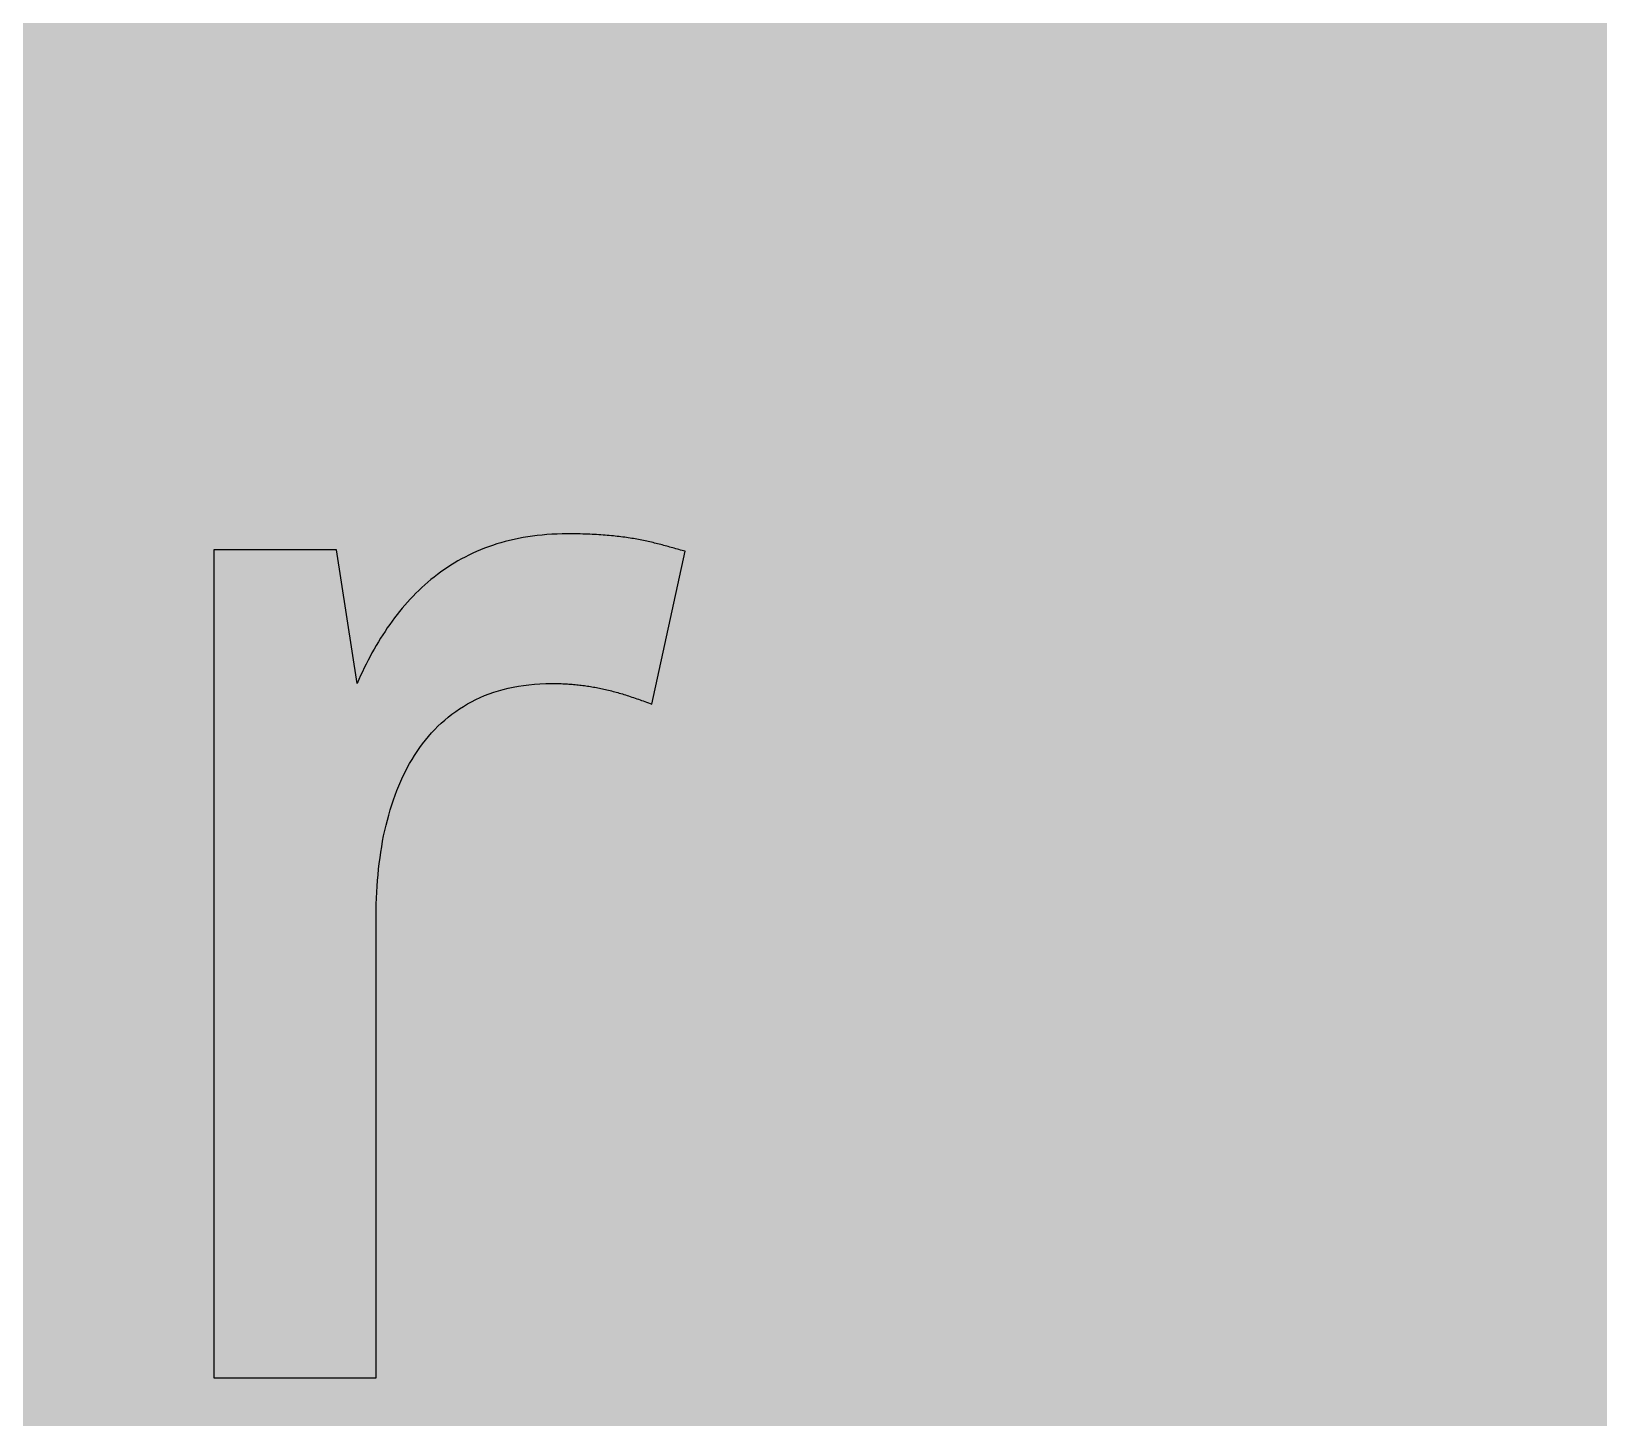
# Model space of a CAD drawing. Header units: millimetres. Extents: x 0 to 212, y 0 to 116.
# Drawn here: x 41.33 to 79.52, y 24.48 to 58.26 of the extents above; entities that cross this region are included whole.
import ezdxf

# ---------------------------------------------------------------- set-up
doc = ezdxf.new("R2010")
doc.units = ezdxf.units.MM

msp = doc.modelspace()

# ---------------------------------------------------------------- hatches: boundary and pattern name
for color, points in [(254, [(14.1633, 0.0536), (13.9878, 0.0533), (13.8125, 0.0559), (13.6373, 0.061), (13.462, 0.0686), (13.2893, 0.0787), (13.114, 0.0914), (12.9413, 0.1041), (12.7686, 0.1219), (12.5959, 0.1397), (12.4231, 0.16), (12.2504, 0.1829), (12.0777, 0.2057), (11.9075, 0.2337), (11.7373, 0.2616), (11.5672, 0.2921), (11.397, 0.3251), (11.2268, 0.3607), (11.0592, 0.3988), (10.8915, 0.4369), (10.7239, 0.4775), (10.5562, 0.5207), (10.3886, 0.5664), (10.2235, 0.6121), (10.0584, 0.6629), (9.8933, 0.7137), (9.7307, 0.7671), (9.5682, 0.8204), (9.4056, 0.8788), (9.2431, 0.9373), (9.083, 0.9982), (8.923, 1.0617), (8.763, 1.1252), (8.6055, 1.1938), (8.4455, 1.2624), (8.2906, 1.331), (8.1331, 1.4046), (7.9781, 1.4783), (7.8232, 1.5545), (7.6708, 1.6332), (7.5184, 1.7145), (7.366, 1.7958), (7.2161, 1.8796), (7.0663, 1.966), (6.919, 2.0523), (6.7716, 2.1438), (6.6243, 2.2352), (6.4795, 2.3266), (6.3348, 2.4232), (6.19, 2.5197), (6.0477, 2.6187), (5.908, 2.7178), (5.7683, 2.8194), (5.6286, 2.9235), (5.4915, 3.0302), (5.3543, 3.1369), (5.2197, 3.2461), (5.0851, 3.3579), (4.953, 3.4722), (4.8209, 3.5865), (4.6914, 3.7033), (4.5644, 3.8202), (4.4348, 3.9395), (4.3104, 4.0615), (4.1859, 4.1859), (4.0615, 4.3104), (3.9395, 4.4348), (3.8202, 4.5618), (3.7033, 4.6914), (3.5865, 4.8209), (3.4722, 4.953), (3.3579, 5.0851), (3.2487, 5.2197), (3.1369, 5.3543), (3.0302, 5.4915), (2.9235, 5.6286), (2.8194, 5.7683), (2.7178, 5.908), (2.6187, 6.0477), (2.5197, 6.19), (2.4232, 6.3348), (2.3266, 6.477), (2.2352, 6.6243), (2.1438, 6.7691), (2.0523, 6.919), (1.966, 7.0663), (1.8796, 7.2161), (1.7958, 7.366), (1.7145, 7.5184), (1.6332, 7.6708), (1.5545, 7.8232), (1.4783, 7.9781), (1.4046, 8.1331), (1.331, 8.2906), (1.2598, 8.4455), (1.1913, 8.603), (1.1252, 8.763), (1.0592, 8.923), (0.9982, 9.083), (0.9373, 9.2431), (0.8763, 9.4056), (0.8204, 9.5682), (0.7645, 9.7307), (0.7112, 9.8933), (0.6604, 10.0584), (0.6121, 10.2235), (0.5639, 10.3911), (0.5207, 10.5562), (0.4775, 10.7239), (0.4343, 10.8915), (0.3962, 11.0592), (0.3607, 11.2268), (0.3251, 11.397), (0.2921, 11.5672), (0.2616, 11.7373), (0.2311, 11.9075), (0.2057, 12.0802), (0.1803, 12.2504), (0.1575, 12.4231), (0.1372, 12.5959), (0.1194, 12.7686), (0.1041, 12.9413), (0.0889, 13.1166), (0.0787, 13.2893), (0.0686, 13.4645), (0.061, 13.6373), (0.0559, 13.8125), (0.0508, 13.9878), (0.0508, 14.163), (0.0522, 102.3592), (0.0508, 102.5322), (0.0559, 102.7074), (0.061, 102.8827), (0.0686, 103.058), (0.0787, 103.2307), (0.0889, 103.4059), (0.1041, 103.5787), (0.1194, 103.7514), (0.1372, 103.9241), (0.1575, 104.0968), (0.1803, 104.2695), (0.2057, 104.4423), (0.2311, 104.6124), (0.2616, 104.7826), (0.2921, 104.9528), (0.3251, 105.123), (0.3607, 105.2932), (0.3962, 105.4608), (0.4343, 105.6284), (0.4775, 105.7961), (0.5207, 105.9637), (0.5639, 106.1314), (0.6121, 106.2965), (0.6604, 106.4616), (0.7112, 106.6267), (0.7645, 106.7892), (0.8204, 106.9518), (0.8763, 107.1143), (0.9373, 107.2769), (0.9982, 107.4369), (1.0592, 107.5969), (1.1252, 107.757), (1.1913, 107.9144), (1.2598, 108.0745), (1.331, 108.2294), (1.4046, 108.3869), (1.4783, 108.5418), (1.5545, 108.6968), (1.6332, 108.8492), (1.7145, 109.0016), (1.7958, 109.154), (1.8796, 109.3038), (1.966, 109.4537), (2.0523, 109.601), (2.1438, 109.7483), (2.2352, 109.8956), (2.3266, 110.0404), (2.4232, 110.1852), (2.5197, 110.33), (2.6187, 110.4722), (2.7178, 110.6119), (2.8194, 110.7516), (2.9235, 110.8913), (3.0302, 111.0285), (3.1369, 111.1656), (3.2487, 111.3003), (3.3579, 111.4349), (3.4722, 111.567), (3.5865, 111.699), (3.7033, 111.8286), (3.8202, 111.9556), (3.9395, 112.0851), (4.0615, 112.2096), (4.1859, 112.334), (4.3104, 112.4585), (4.4348, 112.5804), (4.5644, 112.6998), (4.6914, 112.8166), (4.8209, 112.9335), (4.953, 113.0478), (5.0851, 113.1621), (5.2197, 113.2713), (5.3543, 113.3831), (5.4915, 113.4897), (5.6286, 113.5964), (5.7683, 113.7006), (5.908, 113.8022), (6.0477, 113.9012), (6.19, 114.0003), (6.3348, 114.0968), (6.4795, 114.1933), (6.6243, 114.2848), (6.7716, 114.3762), (6.919, 114.4676), (7.0663, 114.554), (7.2161, 114.6404), (7.366, 114.7242), (7.5184, 114.8055), (7.6708, 114.8867), (7.8232, 114.9655), (7.9781, 115.0417), (8.1331, 115.1153), (8.2906, 115.189), (8.4455, 115.2601), (8.6055, 115.3287), (8.763, 115.3947), (8.923, 115.4608), (9.083, 115.5217), (9.2431, 115.5827), (9.4056, 115.6437), (9.5682, 115.6995), (9.7307, 115.7554), (9.8933, 115.8088), (10.0584, 115.8596), (10.2235, 115.9078), (10.3886, 115.9561), (10.5562, 115.9993), (10.7239, 116.0424), (10.8915, 116.0856), (11.0592, 116.1237), (11.2268, 116.1593), (11.397, 116.1948), (11.5672, 116.2279), (11.7373, 116.2583), (11.9075, 116.2888), (12.0777, 116.3142), (12.2504, 116.3396), (12.4231, 116.3625), (12.5959, 116.3828), (12.7686, 116.4006), (12.9413, 116.4158), (13.114, 116.4311), (13.2893, 116.4412), (13.462, 116.4514), (13.6373, 116.459), (13.8125, 116.4641), (13.9878, 116.4692), (14.163, 116.4692), (197.6078, 116.4703), (197.7822, 116.4692), (197.9574, 116.4641), (198.1327, 116.459), (198.3054, 116.4514), (198.4807, 116.4412), (198.6534, 116.4311), (198.8287, 116.4158), (199.0014, 116.4006), (199.1741, 116.3828), (199.3468, 116.3625), (199.5195, 116.3396), (199.6897, 116.3142), (199.8624, 116.2888), (200.0326, 116.2583), (200.2028, 116.2279), (200.373, 116.1948), (200.5432, 116.1593), (200.7108, 116.1237), (200.8784, 116.0856), (201.0461, 116.0424), (201.2137, 115.9993), (201.3788, 115.9561), (201.5465, 115.9078), (201.7116, 115.8596), (201.8767, 115.8088), (202.0392, 115.7554), (202.2018, 115.6995), (202.3643, 115.6437), (202.5269, 115.5827), (202.6869, 115.5217), (202.8469, 115.4608), (203.007, 115.3947), (203.167, 115.3287), (203.3245, 115.2601), (203.4794, 115.189), (203.6369, 115.1153), (203.7918, 115.0417), (203.9468, 114.9655), (204.0992, 114.8867), (204.2516, 114.8055), (204.404, 114.7242), (204.5538, 114.6404), (204.7037, 114.554), (204.8535, 114.4676), (205.0009, 114.3762), (205.1456, 114.2848), (205.293, 114.1933), (205.4352, 114.0968), (205.58, 114.0003), (205.7222, 113.9012), (205.8619, 113.8022), (206.0016, 113.7006), (206.1413, 113.5964), (206.2785, 113.4897), (206.4156, 113.3831), (206.5503, 113.2713), (206.6849, 113.1621), (206.817, 113.0478), (206.949, 112.9335), (207.0786, 112.8166), (207.2081, 112.6998), (207.3351, 112.5804), (207.4596, 112.4585), (207.584, 112.334), (207.7085, 112.2096), (207.8304, 112.0851), (207.9498, 111.9556), (208.0666, 111.8286), (208.1835, 111.699), (208.2978, 111.567), (208.4121, 111.4349), (208.5238, 111.3003), (208.6331, 111.1656), (208.7397, 111.0285), (208.8464, 110.8913), (208.9506, 110.7516), (209.0522, 110.6119), (209.1512, 110.4722), (209.2503, 110.33), (209.3468, 110.1852), (209.4433, 110.0404), (209.5348, 109.8956), (209.6262, 109.7483), (209.7176, 109.601), (209.804, 109.4537), (209.8904, 109.3038), (209.9742, 109.154), (210.0555, 109.0016), (210.1367, 108.8492), (210.2155, 108.6968), (210.2917, 108.5418), (210.3653, 108.3869), (210.439, 108.2294), (210.5076, 108.0745), (210.5762, 107.9144), (210.6447, 107.757), (210.7082, 107.5969), (210.7717, 107.4369), (210.8327, 107.2769), (210.8911, 107.1143), (210.9495, 106.9518), (211.0029, 106.7892), (211.0562, 106.6267), (211.107, 106.4616), (211.1578, 106.2965), (211.2035, 106.1314), (211.2493, 105.9637), (211.2924, 105.7961), (211.3331, 105.6284), (211.3712, 105.4608), (211.4093, 105.2932), (211.4448, 105.123), (211.4779, 104.9528), (211.5083, 104.7826), (211.5363, 104.6124), (211.5642, 104.4423), (211.5871, 104.2695), (211.6099, 104.0968), (211.6303, 103.9241), (211.648, 103.7514), (211.6658, 103.5787), (211.6785, 103.4059), (211.6912, 103.2307), (211.7014, 103.058), (211.709, 102.8827), (211.7141, 102.7074), (211.7166, 102.5322), (211.7166, 102.3569), (211.7189, 14.1647), (211.7166, 13.9878), (211.7141, 13.8125), (211.709, 13.6373), (211.7014, 13.4645), (211.6912, 13.2893), (211.6785, 13.1166), (211.6658, 12.9413), (211.648, 12.7686), (211.6303, 12.5959), (211.6099, 12.4231), (211.5871, 12.2504), (211.5642, 12.0802), (211.5363, 11.9075), (211.5083, 11.7373), (211.4779, 11.5672), (211.4448, 11.397), (211.4093, 11.2268), (211.3712, 11.0592), (211.3331, 10.8915), (211.2924, 10.7239), (211.2493, 10.5562), (211.2035, 10.3911), (211.1578, 10.2235), (211.107, 10.0584), (211.0562, 9.8933), (211.0029, 9.7307), (210.9495, 9.5682), (210.8911, 9.4056), (210.8327, 9.2431), (210.7717, 9.083), (210.7082, 8.923), (210.6447, 8.763), (210.5762, 8.603), (210.5076, 8.4455), (210.439, 8.2906), (210.3653, 8.1331), (210.2917, 7.9781), (210.2155, 7.8232), (210.1367, 7.6708), (210.0555, 7.5184), (209.9742, 7.366), (209.8904, 7.2161), (209.804, 7.0663), (209.7176, 6.919), (209.6262, 6.7691), (209.5348, 6.6243), (209.4433, 6.477), (209.3468, 6.3348), (209.2503, 6.19), (209.1512, 6.0477), (209.0522, 5.908), (208.9506, 5.7683), (208.8464, 5.6286), (208.7397, 5.4915), (208.6331, 5.3543), (208.5238, 5.2197), (208.4121, 5.0851), (208.2978, 4.953), (208.1835, 4.8209), (208.0666, 4.6914), (207.9498, 4.5618), (207.8304, 4.4348), (207.7085, 4.3104), (207.584, 4.1859), (207.4596, 4.0615), (207.3351, 3.9395), (207.2081, 3.8202), (207.0786, 3.7033), (206.949, 3.5865), (206.817, 3.4722), (206.6849, 3.3579), (206.5503, 3.2461), (206.4156, 3.1369), (206.2785, 3.0302), (206.1413, 2.9235), (206.0016, 2.8194), (205.8619, 2.7178), (205.7222, 2.6187), (205.58, 2.5197), (205.4352, 2.4232), (205.293, 2.3266), (205.1456, 2.2352), (205.0009, 2.1438), (204.8535, 2.0523), (204.7037, 1.966), (204.5538, 1.8796), (204.404, 1.7958), (204.2516, 1.7145), (204.0992, 1.6332), (203.9468, 1.5545), (203.7918, 1.4783), (203.6369, 1.4046), (203.4794, 1.331), (203.3245, 1.2624), (203.167, 1.1938), (203.007, 1.1252), (202.8469, 1.0617), (202.6869, 0.9982), (202.5269, 0.9373), (202.3643, 0.8788), (202.2018, 0.8204), (202.0392, 0.7671), (201.8767, 0.7137), (201.7116, 0.6629), (201.5465, 0.6121), (201.3788, 0.5664), (201.2137, 0.5207), (201.0461, 0.4775), (200.8784, 0.4369), (200.7108, 0.3988), (200.5432, 0.3607), (200.373, 0.3251), (200.2028, 0.2921), (200.0326, 0.2616), (199.8624, 0.2337), (199.6897, 0.2057), (199.5195, 0.1829), (199.3468, 0.16), (199.1741, 0.1397), (199.0014, 0.1219), (198.8287, 0.1041), (198.6534, 0.0914), (198.4807, 0.0787), (198.3054, 0.0686), (198.1327, 0.061), (197.9574, 0.0559), (197.7822, 0.0533), (197.6069, 0.0533)]), (59, [(54.0039, 42.3718), (54.0436, 42.3697), (54.0817, 42.3697), (54.1223, 42.3697), (54.1604, 42.3697), (54.2011, 42.3672), (54.2392, 42.3672), (54.2773, 42.3647), (54.3154, 42.3621), (54.3535, 42.3621), (54.3916, 42.3596), (54.4297, 42.357), (54.4678, 42.3545), (54.5059, 42.352), (54.544, 42.3469), (54.5821, 42.3443), (54.6202, 42.3418), (54.6557, 42.3367), (54.6938, 42.3342), (54.7319, 42.3291), (54.7675, 42.324), (54.8056, 42.3189), (54.8411, 42.3139), (54.8792, 42.3088), (54.9148, 42.3037), (54.9529, 42.2961), (54.9885, 42.291), (55.0266, 42.2859), (55.0621, 42.2783), (55.1002, 42.2707), (55.1358, 42.2656), (55.1739, 42.258), (55.2094, 42.2504), (55.2475, 42.2427), (55.2831, 42.2326), (55.3212, 42.225), (55.3568, 42.2173), (55.3949, 42.2072), (55.433, 42.1996), (55.4685, 42.1894), (55.5066, 42.1792), (55.5447, 42.1691), (55.5803, 42.1589), (55.6184, 42.1488), (55.6565, 42.1386), (55.6946, 42.1259), (55.7327, 42.1157), (55.7708, 42.103), (55.8089, 42.0929), (55.847, 42.0802), (55.8851, 42.0675), (55.9232, 42.0548), (55.9638, 42.0421), (56.0019, 42.0294), (56.0426, 42.0167), (56.0807, 42.0014), (56.1213, 41.9887), (56.1619, 41.9735), (56.2, 41.9583), (56.2407, 41.9456), (56.2813, 41.9303), (56.322, 41.9151), (56.3651, 41.8973), (56.4058, 41.8821), (56.4464, 41.8668), (57.2629, 45.5933), (57.2237, 45.6032), (57.1856, 45.6133), (57.1475, 45.6235), (57.1094, 45.6362), (57.0738, 45.6463), (57.0357, 45.6565), (56.9976, 45.6667), (56.962, 45.6768), (56.9239, 45.687), (56.8884, 45.6971), (56.8503, 45.7073), (56.8147, 45.7175), (56.7766, 45.7276), (56.7411, 45.7378), (56.703, 45.7479), (56.6649, 45.7581), (56.6293, 45.7657), (56.5912, 45.7759), (56.5531, 45.786), (56.515, 45.7937), (56.4794, 45.8038), (56.4413, 45.8114), (56.4032, 45.8216), (56.3626, 45.8292), (56.3245, 45.8368), (56.2864, 45.847), (56.2458, 45.8546), (56.2077, 45.8622), (56.167, 45.8699), (56.1264, 45.8775), (56.0857, 45.8851), (56.0451, 45.8927), (56.0019, 45.9003), (55.9613, 45.9054), (55.9181, 45.913), (55.8749, 45.9207), (55.8317, 45.9257), (55.7886, 45.9334), (55.7428, 45.9384), (55.6971, 45.9435), (55.6514, 45.9511), (55.6057, 45.9562), (55.56, 45.9613), (55.5117, 45.9664), (55.4634, 45.9715), (55.4126, 45.9765), (55.3644, 45.9791), (55.3136, 45.9842), (55.2628, 45.9892), (55.2094, 45.9918), (55.1586, 45.9943), (55.1053, 45.9994), (55.0494, 46.0019), (54.9935, 46.0045), (54.9377, 46.007), (54.8818, 46.0096), (54.8234, 46.0121), (54.7649, 46.0121), (54.704, 46.0146), (54.643, 46.0146), (54.5821, 46.0172), (54.5186, 46.0172), (54.4551, 46.0172), (54.389, 46.0172), (54.2646, 46.0172), (54.1401, 46.0121), (54.0156, 46.007), (53.8937, 45.9994), (53.7743, 45.9892), (53.6575, 45.9765), (53.5407, 45.9613), (53.4264, 45.9461), (53.3146, 45.9257), (53.2028, 45.9054), (53.0936, 45.8826), (52.9844, 45.8572), (52.8777, 45.8292), (52.7736, 45.8013), (52.672, 45.7708), (52.5704, 45.7378), (52.4688, 45.7022), (52.3697, 45.6667), (52.2732, 45.626), (52.1792, 45.5854), (52.0852, 45.5447), (51.9913, 45.499), (51.8998, 45.4533), (51.8109, 45.405), (51.722, 45.3568), (51.6357, 45.306), (51.5518, 45.2526), (51.468, 45.1993), (51.3842, 45.1434), (51.3029, 45.085), (51.2242, 45.0266), (51.1454, 44.9656), (51.0667, 44.9047), (50.993, 44.8412), (50.9168, 44.7751), (50.8457, 44.7091), (50.7721, 44.6405), (50.7009, 44.5719), (50.6324, 44.5008), (50.5638, 44.4297), (50.4977, 44.356), (50.4317, 44.2798), (50.3682, 44.2062), (50.3047, 44.1274), (50.2412, 44.0487), (50.1802, 43.9699), (50.1218, 43.8912), (50.0634, 43.8074), (50.005, 43.7261), (49.9491, 43.6423), (49.8932, 43.5559), (49.8399, 43.4721), (49.7865, 43.3832), (49.7332, 43.2968), (49.6824, 43.2079), (49.6316, 43.119), (49.5833, 43.0276), (49.5351, 42.9362), (49.4894, 42.8447), (49.4436, 42.7507), (49.3979, 42.6568), (49.3522, 42.5628), (49.309, 42.4663), (49.2684, 42.3697), (48.7645, 45.6322), (45.7771, 45.6322), (45.7771, 25.4536), (49.7346, 25.4536), (49.7346, 36.7065), (49.7332, 36.8529), (49.7357, 36.9976), (49.7408, 37.1424), (49.7484, 37.2872), (49.7561, 37.4294), (49.7662, 37.5717), (49.7789, 37.7114), (49.7916, 37.8511), (49.8094, 37.9882), (49.8272, 38.1254), (49.845, 38.26), (49.8678, 38.3946), (49.8907, 38.5267), (49.9161, 38.6588), (49.944, 38.7883), (49.9745, 38.9153), (50.0075, 39.0423), (50.0405, 39.1668), (50.0761, 39.2913), (50.1142, 39.4132), (50.1548, 39.5326), (50.1955, 39.6494), (50.2387, 39.7662), (50.2869, 39.878), (50.3352, 39.9923), (50.3834, 40.1015), (50.4368, 40.2082), (50.4927, 40.3149), (50.5485, 40.419), (50.607, 40.5206), (50.6705, 40.6197), (50.7314, 40.7162), (50.7975, 40.8102), (50.866, 40.9042), (50.9372, 40.9931), (51.0083, 41.082), (51.0845, 41.1658), (51.1607, 41.2496), (51.2394, 41.3283), (51.3207, 41.4071), (51.4045, 41.4807), (51.4909, 41.5544), (51.5798, 41.623), (51.6712, 41.689), (51.7652, 41.7525), (51.8592, 41.8135), (51.9582, 41.8719), (52.0573, 41.9278), (52.1614, 41.9786), (52.2656, 42.0294), (52.3748, 42.0751), (52.484, 42.1183), (52.5983, 42.1564), (52.7126, 42.1919), (52.8295, 42.225), (52.9488, 42.2554), (53.0733, 42.2834), (53.1978, 42.3062), (53.3248, 42.324), (53.4568, 42.3418), (53.5889, 42.3545), (53.7235, 42.3621), (53.8632, 42.3697), (54.0029, 42.3697)])]:
    msp.add_hatch(color=color).paths.add_polyline_path(points)
h = msp.add_hatch(color=59)
edge = h.paths.add_edge_path()
edge.add_line((69.0203, 28.2469), (68.8772, 28.2473))
edge.add_line((68.8772, 28.2473), (68.7349, 28.2473))
edge.add_line((68.7349, 28.2473), (68.5952, 28.2524))
edge.add_line((68.5952, 28.2524), (68.4581, 28.255))
edge.add_line((68.4581, 28.255), (68.3209, 28.2626))
edge.add_line((68.3209, 28.2626), (68.1863, 28.2702))
edge.add_line((68.1863, 28.2702), (68.0517, 28.2804))
edge.add_line((68.0517, 28.2804), (67.9196, 28.2905))
edge.add_line((67.9196, 28.2905), (67.7901, 28.3032))
edge.add_line((67.7901, 28.3032), (67.6631, 28.3185))
edge.add_line((67.6631, 28.3185), (67.5361, 28.3362))
edge.add_line((67.5361, 28.3362), (67.4116, 28.354))
edge.add_line((67.4116, 28.354), (67.2871, 28.3769))
edge.add_line((67.2871, 28.3769), (67.1652, 28.3997))
edge.add_line((67.1652, 28.3997), (67.0458, 28.4251))
edge.add_line((67.0458, 28.4251), (66.929, 28.4531))
edge.add_line((66.929, 28.4531), (66.8122, 28.4861))
edge.add_line((66.8122, 28.4861), (66.6979, 28.5191))
edge.add_line((66.6979, 28.5191), (66.5861, 28.5547))
edge.add_line((66.5861, 28.5547), (66.4769, 28.5928))
edge.add_line((66.4769, 28.5928), (66.3677, 28.636))
edge.add_line((66.3677, 28.636), (66.261, 28.6791))
edge.add_line((66.261, 28.6791), (66.1568, 28.7274))
edge.add_line((66.1568, 28.7274), (66.0552, 28.7782))
edge.add_line((66.0552, 28.7782), (65.9536, 28.8315))
edge.add_line((65.9536, 28.8315), (65.8546, 28.8874))
edge.add_line((65.8546, 28.8874), (65.7581, 28.9484))
edge.add_line((65.7581, 28.9484), (65.6641, 29.0119))
edge.add_line((65.6641, 29.0119), (65.5701, 29.0805))
edge.add_line((65.5701, 29.0805), (65.4787, 29.149))
edge.add_line((65.4787, 29.149), (65.3898, 29.2252))
edge.add_line((65.3898, 29.2252), (65.3034, 29.304))
edge.add_line((65.3034, 29.304), (65.2196, 29.3853))
edge.add_line((65.2196, 29.3853), (65.1383, 29.4716))
edge.add_line((65.1383, 29.4716), (65.057, 29.5605))
edge.add_line((65.057, 29.5605), (64.9783, 29.6545))
edge.add_line((64.9783, 29.6545), (64.9046, 29.751))
edge.add_line((64.9046, 29.751), (64.831, 29.8552))
edge.add_line((64.831, 29.8552), (64.7598, 29.9618))
edge.add_line((64.7598, 29.9618), (64.6887, 30.0711))
edge.add_line((64.6887, 30.0711), (64.6227, 30.1879))
edge.add_line((64.6227, 30.1879), (64.5566, 30.3073))
edge.add_line((64.5566, 30.3073), (64.4957, 30.4317))
edge.add_line((64.4957, 30.4317), (64.4347, 30.5613))
edge.add_line((64.4347, 30.5613), (64.3763, 30.6959))
edge.add_line((64.3763, 30.6959), (64.323, 30.8331))
edge.add_line((64.323, 30.8331), (64.2696, 30.9778))
edge.add_line((64.2696, 30.9778), (64.2188, 31.1277))
edge.add_line((64.2188, 31.1277), (64.1706, 31.2801))
edge.add_line((64.1706, 31.2801), (64.1248, 31.4401))
edge.add_line((64.1248, 31.4401), (64.0791, 31.6052))
edge.add_line((64.0791, 31.6052), (64.0385, 31.7754))
edge.add_line((64.0385, 31.7754), (64.0004, 31.9507))
edge.add_line((64.0004, 31.9507), (63.9648, 32.131))
edge.add_line((63.9648, 32.131), (63.9293, 32.3164))
edge.add_line((63.9293, 32.3164), (63.8988, 32.5095))
edge.add_line((63.8988, 32.5095), (63.8708, 32.7076))
edge.add_line((63.8708, 32.7076), (63.8454, 32.9108))
edge.add_line((63.8454, 32.9108), (63.82, 33.1191))
edge.add_line((63.82, 33.1191), (63.7997, 33.335))
edge.add_line((63.7997, 33.335), (63.7819, 33.5585))
edge.add_line((63.7819, 33.5585), (63.7667, 33.7845))
edge.add_line((63.7667, 33.7845), (63.754, 34.0208))
edge.add_line((63.754, 34.0208), (63.7413, 34.2595))
edge.add_line((63.7413, 34.2595), (75.8112, 34.2618))
edge.add_line((75.8112, 34.2618), (75.8112, 36.4737))
edge.add_line((75.8112, 36.4737), (75.8088, 36.7411))
edge.add_line((75.8088, 36.7411), (75.8038, 37.0053))
edge.add_line((75.8038, 37.0053), (75.7987, 37.2669))
edge.add_line((75.7987, 37.2669), (75.7885, 37.526))
edge.add_line((75.7885, 37.526), (75.7758, 37.7825))
edge.add_line((75.7758, 37.7825), (75.7606, 38.034))
edge.add_line((75.7606, 38.034), (75.7403, 38.2854))
edge.add_line((75.7403, 38.2854), (75.7199, 38.5318))
edge.add_line((75.7199, 38.5318), (75.6945, 38.7756))
edge.add_line((75.6945, 38.7756), (75.6666, 39.0144))
edge.add_line((75.6666, 39.0144), (75.6361, 39.2532))
edge.add_line((75.6361, 39.2532), (75.6031, 39.4868))
edge.add_line((75.6031, 39.4868), (75.565, 39.7154))
edge.add_line((75.565, 39.7154), (75.5244, 39.944))
edge.add_line((75.5244, 39.944), (75.4786, 40.1676))
edge.add_line((75.4786, 40.1676), (75.4304, 40.386))
edge.add_line((75.4304, 40.386), (75.3796, 40.6044))
edge.add_line((75.3796, 40.6044), (75.3237, 40.8153))
edge.add_line((75.3237, 40.8153), (75.2653, 41.0261))
edge.add_line((75.2653, 41.0261), (75.2043, 41.2318))
edge.add_line((75.2043, 41.2318), (75.1383, 41.4325))
edge.add_line((75.1383, 41.4325), (75.0672, 41.6306))
edge.add_line((75.0672, 41.6306), (74.9935, 41.8262))
edge.add_line((74.9935, 41.8262), (74.9148, 42.0167))
edge.add_line((74.9148, 42.0167), (74.8335, 42.2046))
edge.add_line((74.8335, 42.2046), (74.7497, 42.3875))
edge.add_line((74.7497, 42.3875), (74.6582, 42.5653))
edge.add_line((74.6582, 42.5653), (74.5642, 42.7406))
edge.add_line((74.5642, 42.7406), (74.4677, 42.9108))
edge.add_line((74.4677, 42.9108), (74.3636, 43.0784))
edge.add_line((74.3636, 43.0784), (74.2569, 43.241))
edge.add_line((74.2569, 43.241), (74.1477, 43.3984))
edge.add_line((74.1477, 43.3984), (74.0308, 43.5534))
edge.add_line((74.0308, 43.5534), (73.9115, 43.7032))
edge.add_line((73.9115, 43.7032), (73.787, 43.848))
edge.add_line((73.787, 43.848), (73.6575, 43.9903))
edge.add_line((73.6575, 43.9903), (73.5254, 44.1274))
edge.add_line((73.5254, 44.1274), (73.3857, 44.2595))
edge.add_line((73.3857, 44.2595), (73.2434, 44.389))
edge.add_line((73.2434, 44.389), (73.0961, 44.511))
edge.add_line((73.0961, 44.511), (72.9437, 44.6303))
edge.add_line((72.9437, 44.6303), (72.7862, 44.7446))
edge.add_line((72.7862, 44.7446), (72.6237, 44.8564))
edge.add_line((72.6237, 44.8564), (72.456, 44.9605))
edge.add_line((72.456, 44.9605), (72.2833, 45.0621))
edge.add_line((72.2833, 45.0621), (72.1055, 45.1561))
edge.add_line((72.1055, 45.1561), (71.9226, 45.2476))
edge.add_line((71.9226, 45.2476), (71.7347, 45.3339))
edge.add_line((71.7347, 45.3339), (71.5416, 45.4152))
edge.add_line((71.5416, 45.4152), (71.3435, 45.4914))
edge.add_line((71.3435, 45.4914), (71.1378, 45.5625))
edge.add_line((71.1378, 45.5625), (70.9295, 45.6286))
edge.add_line((70.9295, 45.6286), (70.7136, 45.6895))
edge.add_line((70.7136, 45.6895), (70.4926, 45.7454))
edge.add_line((70.4926, 45.7454), (70.2666, 45.7987))
edge.add_line((70.2666, 45.7987), (70.0354, 45.8445))
edge.add_line((70.0354, 45.8445), (69.7992, 45.8851))
edge.add_line((69.7992, 45.8851), (69.5554, 45.9181))
edge.add_line((69.5554, 45.9181), (69.3064, 45.9486))
edge.add_line((69.3064, 45.9486), (69.0524, 45.974))
edge.add_line((69.0524, 45.974), (68.7908, 45.9918))
edge.add_line((68.7908, 45.9918), (68.5241, 46.007))
edge.add_line((68.5241, 46.007), (68.2498, 46.0146))
edge.add_line((68.2498, 46.0146), (67.9729, 46.0172))
edge.add_line((67.9729, 46.0172), (67.7164, 46.0146))
edge.add_line((67.7164, 46.0146), (67.4675, 46.007))
edge.add_line((67.4675, 46.007), (67.2211, 45.9943))
edge.add_line((67.2211, 45.9943), (66.9773, 45.974))
edge.add_line((66.9773, 45.974), (66.741, 45.9511))
edge.add_line((66.741, 45.9511), (66.5048, 45.9207))
edge.add_line((66.5048, 45.9207), (66.2762, 45.8851))
edge.add_line((66.2762, 45.8851), (66.0502, 45.8445))
edge.add_line((66.0502, 45.8445), (65.8266, 45.7987))
edge.add_line((65.8266, 45.7987), (65.6082, 45.7479))
edge.add_line((65.6082, 45.7479), (65.3948, 45.6921))
edge.add_line((65.3948, 45.6921), (65.184, 45.6311))
edge.add_line((65.184, 45.6311), (64.9783, 45.5625))
edge.add_line((64.9783, 45.5625), (64.7776, 45.4914))
edge.add_line((64.7776, 45.4914), (64.5795, 45.4127))
edge.add_line((64.5795, 45.4127), (64.3839, 45.3288))
edge.add_line((64.3839, 45.3288), (64.1934, 45.2425))
edge.add_line((64.1934, 45.2425), (64.008, 45.1485))
edge.add_line((64.008, 45.1485), (63.8277, 45.0494))
edge.add_line((63.8277, 45.0494), (63.6473, 44.9428))
edge.add_line((63.6473, 44.9428), (63.4746, 44.8335))
edge.add_line((63.4746, 44.8335), (63.3044, 44.7192))
edge.add_line((63.3044, 44.7192), (63.1393, 44.5999))
edge.add_line((63.1393, 44.5999), (62.9768, 44.4729))
edge.add_line((62.9768, 44.4729), (62.8193, 44.3433))
edge.add_line((62.8193, 44.3433), (62.6643, 44.2062))
edge.add_line((62.6643, 44.2062), (62.5145, 44.0639))
edge.add_line((62.5145, 44.0639), (62.3697, 43.9166))
edge.add_line((62.3697, 43.9166), (62.2275, 43.7642))
edge.add_line((62.2275, 43.7642), (62.0903, 43.6093))
edge.add_line((62.0903, 43.6093), (61.9557, 43.4442))
edge.add_line((61.9557, 43.4442), (61.8261, 43.2765))
edge.add_line((61.8261, 43.2765), (61.7017, 43.1038))
edge.add_line((61.7017, 43.1038), (61.5798, 42.926))
edge.add_line((61.5798, 42.926), (61.4604, 42.7431))
edge.add_line((61.4604, 42.7431), (61.3461, 42.5526))
edge.add_line((61.3461, 42.5526), (61.2369, 42.3596))
edge.add_line((61.2369, 42.3596), (61.1327, 42.1589))
edge.add_line((61.1327, 42.1589), (61.0286, 41.9557))
edge.add_line((61.0286, 41.9557), (60.9321, 41.7449))
edge.add_line((60.9321, 41.7449), (60.8381, 41.5315))
edge.add_line((60.8381, 41.5315), (60.7492, 41.3106))
edge.add_line((60.7492, 41.3106), (60.6628, 41.0845))
edge.add_line((60.6628, 41.0845), (60.5815, 40.8534))
edge.add_line((60.5815, 40.8534), (60.5028, 40.6171))
edge.add_line((60.5028, 40.6171), (60.4291, 40.3784))
edge.add_line((60.4291, 40.3784), (60.3606, 40.132))
edge.add_line((60.3606, 40.132), (60.2945, 39.8805))
edge.add_line((60.2945, 39.8805), (60.231, 39.624))
edge.add_line((60.231, 39.624), (60.1751, 39.3598))
edge.add_line((60.1751, 39.3598), (60.1193, 39.0931))
edge.add_line((60.1193, 39.0931), (60.071, 38.8214))
edge.add_line((60.071, 38.8214), (60.0253, 38.5445))
edge.add_line((60.0253, 38.5445), (59.9821, 38.2626))
edge.add_line((59.9821, 38.2626), (59.944, 37.973))
edge.add_line((59.944, 37.973), (59.911, 37.6809))
edge.add_line((59.911, 37.6809), (59.8805, 37.3837))
edge.add_line((59.8805, 37.3837), (59.8551, 37.0815))
edge.add_line((59.8551, 37.0815), (59.8322, 36.7716))
edge.add_line((59.8322, 36.7716), (59.8145, 36.4592))
edge.add_line((59.8145, 36.4592), (59.8018, 36.1391))
edge.add_line((59.8018, 36.1391), (59.7916, 35.8165))
edge.add_line((59.7916, 35.8165), (59.7865, 35.4889))
edge.add_line((59.7865, 35.4889), (59.784, 35.1536))
edge.add_line((59.784, 35.1536), (59.7865, 34.7751))
edge.add_line((59.7865, 34.7751), (59.7967, 34.4068))
edge.add_line((59.7967, 34.4068), (59.8119, 34.0487))
edge.add_line((59.8119, 34.0487), (59.8348, 33.6982))
edge.add_line((59.8348, 33.6982), (59.8602, 33.3553))
edge.add_line((59.8602, 33.3553), (59.8957, 33.0225))
edge.add_line((59.8957, 33.0225), (59.9338, 32.6974))
edge.add_line((59.9338, 32.6974), (59.9796, 32.3799))
edge.add_line((59.9796, 32.3799), (60.0304, 32.0726))
edge.add_line((60.0304, 32.0726), (60.0862, 31.7729))
edge.add_line((60.0862, 31.7729), (60.1472, 31.4808))
edge.add_line((60.1472, 31.4808), (60.2158, 31.1963))
edge.add_line((60.2158, 31.1963), (60.2869, 30.9194))
edge.add_line((60.2869, 30.9194), (60.3656, 30.6527))
edge.add_line((60.3656, 30.6527), (60.4469, 30.3911))
edge.add_line((60.4469, 30.3911), (60.5333, 30.1396))
edge.add_line((60.5333, 30.1396), (60.6273, 29.8933))
edge.add_line((60.6273, 29.8933), (60.7238, 29.657))
edge.add_line((60.7238, 29.657), (60.8254, 29.4259))
edge.add_line((60.8254, 29.4259), (60.9321, 29.2024))
edge.add_line((60.9321, 29.2024), (61.0413, 28.9865))
edge.add_line((61.0413, 28.9865), (61.1581, 28.7782))
edge.add_line((61.1581, 28.7782), (61.2775, 28.575))
edge.add_line((61.2775, 28.575), (61.3994, 28.3794))
edge.add_line((61.3994, 28.3794), (61.529, 28.1915))
edge.add_line((61.529, 28.1915), (61.6585, 28.0086))
edge.add_line((61.6585, 28.0086), (61.7957, 27.8333))
edge.add_line((61.7957, 27.8333), (61.9354, 27.6657))
edge.add_line((61.9354, 27.6657), (62.0776, 27.5031))
edge.add_line((62.0776, 27.5031), (62.2249, 27.3456))
edge.add_line((62.2249, 27.3456), (62.3748, 27.1958))
edge.add_line((62.3748, 27.1958), (62.5297, 27.0535))
edge.add_line((62.5297, 27.0535), (62.6872, 26.9138))
edge.add_line((62.6872, 26.9138), (62.8472, 26.7818))
edge.add_line((62.8472, 26.7818), (63.0098, 26.6548))
edge.add_line((63.0098, 26.6548), (63.1774, 26.5354))
edge.add_line((63.1774, 26.5354), (63.3476, 26.4211))
edge.add_line((63.3476, 26.4211), (63.5203, 26.3093))
edge.add_line((63.5203, 26.3093), (63.6956, 26.2052))
edge.add_line((63.6956, 26.2052), (63.8734, 26.1061))
edge.add_line((63.8734, 26.1061), (64.0537, 26.0147))
edge.add_line((64.0537, 26.0147), (64.2366, 25.9258))
edge.add_line((64.2366, 25.9258), (64.422, 25.842))
edge.add_line((64.422, 25.842), (64.61, 25.7632))
edge.add_line((64.61, 25.7632), (64.8005, 25.6896))
edge.add_line((64.8005, 25.6896), (64.991, 25.6184))
edge.add_line((64.991, 25.6184), (65.1866, 25.5549))
edge.add_line((65.1866, 25.5549), (65.3821, 25.494))
edge.add_line((65.3821, 25.494), (65.5803, 25.4381))
edge.add_line((65.5803, 25.4381), (65.7809, 25.3873))
edge.add_line((65.7809, 25.3873), (65.9816, 25.339))
edge.add_line((65.9816, 25.339), (66.1848, 25.2959))
edge.add_line((66.1848, 25.2959), (66.3905, 25.2578))
edge.add_line((66.3905, 25.2578), (66.5963, 25.2222))
edge.add_line((66.5963, 25.2222), (66.802, 25.1917))
edge.add_line((66.802, 25.1917), (67.0103, 25.1638))
edge.add_line((67.0103, 25.1638), (67.2211, 25.1384))
edge.add_line((67.2211, 25.1384), (67.4319, 25.1181))
edge.add_line((67.4319, 25.1181), (67.6427, 25.1003))
edge.add_line((67.6427, 25.1003), (67.8536, 25.0876))
edge.add_line((67.8536, 25.0876), (68.0669, 25.0774))
edge.add_line((68.0669, 25.0774), (68.2803, 25.0698))
edge.add_line((68.2803, 25.0698), (68.4936, 25.0647))
edge.add_line((68.4936, 25.0647), (68.7095, 25.0647))
edge.add_line((68.7095, 25.0647), (68.834, 25.0647))
edge.add_line((68.834, 25.0647), (68.9559, 25.0647))
edge.add_line((68.9559, 25.0647), (69.0778, 25.0698))
edge.add_line((69.0778, 25.0698), (69.1998, 25.0723))
edge.add_line((69.1998, 25.0723), (69.3217, 25.0774))
edge.add_line((69.3217, 25.0774), (69.4436, 25.0825))
edge.add_line((69.4436, 25.0825), (69.5655, 25.0901))
edge.add_line((69.5655, 25.0901), (69.6849, 25.0977))
edge.add_line((69.6849, 25.0977), (69.8043, 25.1079))
edge.add_line((69.8043, 25.1079), (69.9237, 25.1181))
edge.add_line((69.9237, 25.1181), (70.043, 25.1282))
edge.add_line((70.043, 25.1282), (70.1599, 25.1384))
edge.add_line((70.1599, 25.1384), (70.2767, 25.1511))
edge.add_line((70.2767, 25.1511), (70.3936, 25.1663))
edge.add_line((70.3936, 25.1663), (70.5104, 25.179))
edge.add_line((70.5104, 25.179), (70.6272, 25.1943))
edge.add_line((70.6272, 25.1943), (70.7415, 25.2095))
edge.add_line((70.7415, 25.2095), (70.8558, 25.2273))
edge.add_line((70.8558, 25.2273), (70.9701, 25.2451))
edge.add_line((70.9701, 25.2451), (71.0819, 25.2628))
edge.add_line((71.0819, 25.2628), (71.1937, 25.2806))
edge.add_line((71.1937, 25.2806), (71.3054, 25.3009))
edge.add_line((71.3054, 25.3009), (71.4172, 25.3213))
edge.add_line((71.4172, 25.3213), (71.5264, 25.3416))
edge.add_line((71.5264, 25.3416), (71.6356, 25.3644))
edge.add_line((71.6356, 25.3644), (71.7448, 25.3848))
edge.add_line((71.7448, 25.3848), (71.8515, 25.4076))
edge.add_line((71.8515, 25.4076), (71.9582, 25.4305))
edge.add_line((71.9582, 25.4305), (72.0649, 25.4559))
edge.add_line((72.0649, 25.4559), (72.169, 25.4787))
edge.add_line((72.169, 25.4787), (72.2732, 25.5041))
edge.add_line((72.2732, 25.5041), (72.3773, 25.5295))
edge.add_line((72.3773, 25.5295), (72.4789, 25.5549))
edge.add_line((72.4789, 25.5549), (72.5805, 25.5803))
edge.add_line((72.5805, 25.5803), (72.6796, 25.6083))
edge.add_line((72.6796, 25.6083), (72.7812, 25.6337))
edge.add_line((72.7812, 25.6337), (72.8777, 25.6616))
edge.add_line((72.8777, 25.6616), (72.9767, 25.6896))
edge.add_line((72.9767, 25.6896), (73.0733, 25.7175))
edge.add_line((73.0733, 25.7175), (73.1672, 25.7454))
edge.add_line((73.1672, 25.7454), (73.2638, 25.7734))
edge.add_line((73.2638, 25.7734), (73.3552, 25.8039))
edge.add_line((73.3552, 25.8039), (73.4492, 25.8318))
edge.add_line((73.4492, 25.8318), (73.5406, 25.8623))
edge.add_line((73.5406, 25.8623), (73.6295, 25.8902))
edge.add_line((73.6295, 25.8902), (73.7184, 25.9207))
edge.add_line((73.7184, 25.9207), (73.8073, 25.9512))
edge.add_line((73.8073, 25.9512), (73.8937, 25.9791))
edge.add_line((73.8937, 25.9791), (73.98, 26.0096))
edge.add_line((73.98, 26.0096), (74.0639, 26.0401))
edge.add_line((74.0639, 26.0401), (74.1477, 26.0706))
edge.add_line((74.1477, 26.0706), (74.229, 26.101))
edge.add_line((74.229, 26.101), (74.3102, 26.1315))
edge.add_line((74.3102, 26.1315), (74.389, 26.162))
edge.add_line((74.389, 26.162), (74.4677, 26.1925))
edge.add_line((74.4677, 26.1925), (74.5439, 26.223))
edge.add_line((74.5439, 26.223), (74.6201, 26.2534))
edge.add_line((74.6201, 26.2534), (74.6938, 26.2839))
edge.add_line((74.6938, 26.2839), (74.7674, 26.3119))
edge.add_line((74.7674, 26.3119), (74.8386, 26.3423))
edge.add_line((74.8386, 26.3423), (74.9097, 26.3728))
edge.add_line((74.9097, 26.3728), (74.9783, 26.4033))
edge.add_line((74.9783, 26.4033), (75.0468, 26.4312))
edge.add_line((75.0468, 26.4312), (75.1129, 26.4617))
edge.add_line((75.1129, 26.4617), (73.9112, 29.3342))
edge.add_line((73.9112, 29.3342), (73.8378, 29.304))
edge.add_line((73.8378, 29.304), (73.7641, 29.276))
edge.add_line((73.7641, 29.276), (73.6905, 29.2456))
edge.add_line((73.6905, 29.2456), (73.6168, 29.2176))
edge.add_line((73.6168, 29.2176), (73.5457, 29.1897))
edge.add_line((73.5457, 29.1897), (73.472, 29.1617))
edge.add_line((73.472, 29.1617), (73.3984, 29.1338))
edge.add_line((73.3984, 29.1338), (73.3247, 29.1084))
edge.add_line((73.3247, 29.1084), (73.2511, 29.0805))
edge.add_line((73.2511, 29.0805), (73.1774, 29.0551))
edge.add_line((73.1774, 29.0551), (73.1012, 29.0271))
edge.add_line((73.1012, 29.0271), (73.0275, 29.0017))
edge.add_line((73.0275, 29.0017), (72.9539, 28.9763))
edge.add_line((72.9539, 28.9763), (72.8802, 28.9509))
edge.add_line((72.8802, 28.9509), (72.804, 28.9255))
edge.add_line((72.804, 28.9255), (72.7304, 28.9001))
edge.add_line((72.7304, 28.9001), (72.6567, 28.8773))
edge.add_line((72.6567, 28.8773), (72.5805, 28.8519))
edge.add_line((72.5805, 28.8519), (72.5068, 28.829))
edge.add_line((72.5068, 28.829), (72.4306, 28.8061))
edge.add_line((72.4306, 28.8061), (72.357, 28.7833))
edge.add_line((72.357, 28.7833), (72.2808, 28.7604))
edge.add_line((72.2808, 28.7604), (72.2046, 28.7376))
edge.add_line((72.2046, 28.7376), (72.1309, 28.7147))
edge.add_line((72.1309, 28.7147), (72.0547, 28.6944))
edge.add_line((72.0547, 28.6944), (71.9785, 28.6741))
edge.add_line((71.9785, 28.6741), (71.9023, 28.6537))
edge.add_line((71.9023, 28.6537), (71.8287, 28.6334))
edge.add_line((71.8287, 28.6334), (71.7525, 28.6131))
edge.add_line((71.7525, 28.6131), (71.6763, 28.5928))
edge.add_line((71.6763, 28.5928), (71.6001, 28.575))
edge.add_line((71.6001, 28.575), (71.5239, 28.5572))
edge.add_line((71.5239, 28.5572), (71.4451, 28.5394))
edge.add_line((71.4451, 28.5394), (71.3689, 28.5217))
edge.add_line((71.3689, 28.5217), (71.2927, 28.5039))
edge.add_line((71.2927, 28.5039), (71.2165, 28.4861))
edge.add_line((71.2165, 28.4861), (71.1403, 28.4709))
edge.add_line((71.1403, 28.4709), (71.0616, 28.4556))
edge.add_line((71.0616, 28.4556), (70.9854, 28.4404))
edge.add_line((70.9854, 28.4404), (70.9092, 28.4251))
edge.add_line((70.9092, 28.4251), (70.8304, 28.4124))
edge.add_line((70.8304, 28.4124), (70.7542, 28.3972))
edge.add_line((70.7542, 28.3972), (70.6755, 28.3845))
edge.add_line((70.6755, 28.3845), (70.5968, 28.3718))
edge.add_line((70.5968, 28.3718), (70.5206, 28.3616))
edge.add_line((70.5206, 28.3616), (70.4418, 28.3489))
edge.add_line((70.4418, 28.3489), (70.3631, 28.3388))
edge.add_line((70.3631, 28.3388), (70.2869, 28.3286))
edge.add_line((70.2869, 28.3286), (70.2081, 28.3185))
edge.add_line((70.2081, 28.3185), (70.1294, 28.3083))
edge.add_line((70.1294, 28.3083), (70.0507, 28.3007))
edge.add_line((70.0507, 28.3007), (69.9719, 28.2931))
edge.add_line((69.9719, 28.2931), (69.8932, 28.2854))
edge.add_line((69.8932, 28.2854), (69.8144, 28.2778))
edge.add_line((69.8144, 28.2778), (69.7357, 28.2727))
edge.add_line((69.7357, 28.2727), (69.657, 28.2677))
edge.add_line((69.657, 28.2677), (69.5757, 28.2626))
edge.add_line((69.5757, 28.2626), (69.4969, 28.2575))
edge.add_line((69.4969, 28.2575), (69.4182, 28.255))
edge.add_line((69.4182, 28.255), (69.3395, 28.2499))
edge.add_line((69.3395, 28.2499), (69.2582, 28.2499))
edge.add_line((69.2582, 28.2499), (69.1794, 28.2473))
edge.add_line((69.1794, 28.2473), (69.0982, 28.2448))
edge.add_line((69.0982, 28.2448), (69.0194, 28.2448))
edge = h.paths.add_edge_path(flags=16)
edge.add_line((67.896, 42.9546), (68.0364, 42.9514))
edge.add_line((68.0364, 42.9514), (68.1736, 42.9489))
edge.add_line((68.1736, 42.9489), (68.3082, 42.9438))
edge.add_line((68.3082, 42.9438), (68.4403, 42.9336))
edge.add_line((68.4403, 42.9336), (68.5698, 42.9235))
edge.add_line((68.5698, 42.9235), (68.6994, 42.9108))
edge.add_line((68.6994, 42.9108), (68.8238, 42.8955))
edge.add_line((68.8238, 42.8955), (68.9458, 42.8752))
edge.add_line((68.9458, 42.8752), (69.0651, 42.8549))
edge.add_line((69.0651, 42.8549), (69.182, 42.832))
edge.add_line((69.182, 42.832), (69.2963, 42.8066))
edge.add_line((69.2963, 42.8066), (69.408, 42.7761))
edge.add_line((69.408, 42.7761), (69.5173, 42.7457))
edge.add_line((69.5173, 42.7457), (69.6265, 42.7126))
edge.add_line((69.6265, 42.7126), (69.7306, 42.6745))
edge.add_line((69.7306, 42.6745), (69.8322, 42.6364))
edge.add_line((69.8322, 42.6364), (69.9313, 42.5933))
edge.add_line((69.9313, 42.5933), (70.0303, 42.5475))
edge.add_line((70.0303, 42.5475), (70.1243, 42.4993))
edge.add_line((70.1243, 42.4993), (70.2158, 42.4485))
edge.add_line((70.2158, 42.4485), (70.3072, 42.3951))
edge.add_line((70.3072, 42.3951), (70.3936, 42.3393))
edge.add_line((70.3936, 42.3393), (70.4799, 42.2783))
edge.add_line((70.4799, 42.2783), (70.5637, 42.2173))
edge.add_line((70.5637, 42.2173), (70.6425, 42.1513))
edge.add_line((70.6425, 42.1513), (70.7212, 42.0827))
edge.add_line((70.7212, 42.0827), (70.7974, 42.0091))
edge.add_line((70.7974, 42.0091), (70.8711, 41.9354))
edge.add_line((70.8711, 41.9354), (70.9422, 41.8567))
edge.add_line((70.9422, 41.8567), (71.0133, 41.7754))
edge.add_line((71.0133, 41.7754), (71.0794, 41.6916))
edge.add_line((71.0794, 41.6916), (71.1429, 41.6052))
edge.add_line((71.1429, 41.6052), (71.2064, 41.5138))
edge.add_line((71.2064, 41.5138), (71.2673, 41.4198))
edge.add_line((71.2673, 41.4198), (71.3257, 41.3233))
edge.add_line((71.3257, 41.3233), (71.3816, 41.2217))
edge.add_line((71.3816, 41.2217), (71.435, 41.1175))
edge.add_line((71.435, 41.1175), (71.4858, 41.0108))
edge.add_line((71.4858, 41.0108), (71.5366, 40.8991))
edge.add_line((71.5366, 40.8991), (71.5848, 40.7848))
edge.add_line((71.5848, 40.7848), (71.628, 40.6679))
edge.add_line((71.628, 40.6679), (71.6712, 40.546))
edge.add_line((71.6712, 40.546), (71.7144, 40.4216))
edge.add_line((71.7144, 40.4216), (71.7525, 40.2946))
edge.add_line((71.7525, 40.2946), (71.7906, 40.1625))
edge.add_line((71.7906, 40.1625), (71.8236, 40.0253))
edge.add_line((71.8236, 40.0253), (71.8566, 39.8882))
edge.add_line((71.8566, 39.8882), (71.8896, 39.7434))
edge.add_line((71.8896, 39.7434), (71.9176, 39.5986))
edge.add_line((71.9176, 39.5986), (71.9455, 39.4462))
edge.add_line((71.9455, 39.4462), (71.9709, 39.2938))
edge.add_line((71.9709, 39.2938), (71.9938, 39.1363))
edge.add_line((71.9938, 39.1363), (72.0141, 38.9738))
edge.add_line((72.0141, 38.9738), (72.0344, 38.8087))
edge.add_line((72.0344, 38.8087), (72.0496, 38.6385))
edge.add_line((72.0496, 38.6385), (72.0674, 38.4658))
edge.add_line((72.0674, 38.4658), (72.0801, 38.2905))
edge.add_line((72.0801, 38.2905), (72.0928, 38.1076))
edge.add_line((72.0928, 38.1076), (72.1004, 37.9247))
edge.add_line((72.1004, 37.9247), (72.1106, 37.7342))
edge.add_line((72.1106, 37.7342), (72.1157, 37.5412))
edge.add_line((72.1157, 37.5412), (72.1208, 37.3456))
edge.add_line((72.1208, 37.3456), (72.1233, 37.1424))
edge.add_line((72.1233, 37.1424), (72.1233, 36.9392))
edge.add_line((72.1233, 36.9392), (63.7826, 36.9394))
edge.add_line((63.7826, 36.9394), (63.7921, 37.1551))
edge.add_line((63.7921, 37.1551), (63.8073, 37.3659))
edge.add_line((63.8073, 37.3659), (63.8226, 37.5717))
edge.add_line((63.8226, 37.5717), (63.8378, 37.7723))
edge.add_line((63.8378, 37.7723), (63.8556, 37.9705))
edge.add_line((63.8556, 37.9705), (63.8759, 38.1635))
edge.add_line((63.8759, 38.1635), (63.8988, 38.3489))
edge.add_line((63.8988, 38.3489), (63.9216, 38.5343))
edge.add_line((63.9216, 38.5343), (63.947, 38.7121))
edge.add_line((63.947, 38.7121), (63.9724, 38.8874))
edge.add_line((63.9724, 38.8874), (64.0004, 39.0576))
edge.add_line((64.0004, 39.0576), (64.0309, 39.2227))
edge.add_line((64.0309, 39.2227), (64.0639, 39.3827))
edge.add_line((64.0639, 39.3827), (64.0969, 39.5402))
edge.add_line((64.0969, 39.5402), (64.1299, 39.6926))
edge.add_line((64.1299, 39.6926), (64.168, 39.8424))
edge.add_line((64.168, 39.8424), (64.2061, 39.9872))
edge.add_line((64.2061, 39.9872), (64.2468, 40.1269))
edge.add_line((64.2468, 40.1269), (64.2874, 40.2641))
edge.add_line((64.2874, 40.2641), (64.3306, 40.3962))
edge.add_line((64.3306, 40.3962), (64.3763, 40.5257))
edge.add_line((64.3763, 40.5257), (64.422, 40.6502))
edge.add_line((64.422, 40.6502), (64.4703, 40.7695))
edge.add_line((64.4703, 40.7695), (64.5211, 40.8864))
edge.add_line((64.5211, 40.8864), (64.5719, 41.0007))
edge.add_line((64.5719, 41.0007), (64.6252, 41.1099))
edge.add_line((64.6252, 41.1099), (64.6811, 41.2166))
edge.add_line((64.6811, 41.2166), (64.737, 41.3182))
edge.add_line((64.737, 41.3182), (64.7954, 41.4172))
edge.add_line((64.7954, 41.4172), (64.8538, 41.5112))
edge.add_line((64.8538, 41.5112), (64.9173, 41.6027))
edge.add_line((64.9173, 41.6027), (64.9808, 41.6916))
edge.add_line((64.9808, 41.6916), (65.0443, 41.7754))
edge.add_line((65.0443, 41.7754), (65.1104, 41.8567))
edge.add_line((65.1104, 41.8567), (65.1789, 41.9354))
edge.add_line((65.1789, 41.9354), (65.2501, 42.0116))
edge.add_line((65.2501, 42.0116), (65.3212, 42.0827))
edge.add_line((65.3212, 42.0827), (65.3948, 42.1513))
edge.add_line((65.3948, 42.1513), (65.4685, 42.2148))
edge.add_line((65.4685, 42.2148), (65.5472, 42.2783))
edge.add_line((65.5472, 42.2783), (65.626, 42.3367))
edge.add_line((65.626, 42.3367), (65.7047, 42.3926))
edge.add_line((65.7047, 42.3926), (65.786, 42.4459))
edge.add_line((65.786, 42.4459), (65.8698, 42.4967))
edge.add_line((65.8698, 42.4967), (65.9562, 42.5425))
edge.add_line((65.9562, 42.5425), (66.0425, 42.5882))
edge.add_line((66.0425, 42.5882), (66.1314, 42.6288))
edge.add_line((66.1314, 42.6288), (66.2203, 42.6695))
edge.add_line((66.2203, 42.6695), (66.3118, 42.705))
edge.add_line((66.3118, 42.705), (66.4058, 42.738))
edge.add_line((66.4058, 42.738), (66.5023, 42.7685))
edge.add_line((66.5023, 42.7685), (66.5988, 42.7965))
edge.add_line((66.5988, 42.7965), (66.6979, 42.8219))
edge.add_line((66.6979, 42.8219), (66.7969, 42.8473))
edge.add_line((66.7969, 42.8473), (66.8985, 42.8676))
edge.add_line((66.8985, 42.8676), (67.0027, 42.8854))
edge.add_line((67.0027, 42.8854), (67.1093, 42.9031))
edge.add_line((67.1093, 42.9031), (67.216, 42.9158))
edge.add_line((67.216, 42.9158), (67.3252, 42.9285))
edge.add_line((67.3252, 42.9285), (67.4345, 42.9362))
edge.add_line((67.4345, 42.9362), (67.5488, 42.9438))
edge.add_line((67.5488, 42.9438), (67.6605, 42.9489))
edge.add_line((67.6605, 42.9489), (67.7774, 42.9514))
edge.add_line((67.7774, 42.9514), (67.8942, 42.9539))

# ---------------------------------------------------------------- linework, layer by layer
at = {"color": 59}
msp.add_lwpolyline([(54.0039, 42.3718), (54.0436, 42.3697), (54.0817, 42.3697), (54.1223, 42.3697), (54.1604, 42.3697), (54.2011, 42.3672), (54.2392, 42.3672), (54.2773, 42.3647), (54.3154, 42.3621), (54.3535, 42.3621), (54.3916, 42.3596), (54.4297, 42.357), (54.4678, 42.3545), (54.5059, 42.352), (54.544, 42.3469), (54.5821, 42.3443), (54.6202, 42.3418), (54.6557, 42.3367), (54.6938, 42.3342), (54.7319, 42.3291), (54.7675, 42.324), (54.8056, 42.3189), (54.8411, 42.3139), (54.8792, 42.3088), (54.9148, 42.3037), (54.9529, 42.2961), (54.9885, 42.291), (55.0266, 42.2859), (55.0621, 42.2783), (55.1002, 42.2707), (55.1358, 42.2656), (55.1739, 42.258), (55.2094, 42.2504), (55.2475, 42.2427), (55.2831, 42.2326), (55.3212, 42.225), (55.3568, 42.2173), (55.3949, 42.2072), (55.433, 42.1996), (55.4685, 42.1894), (55.5066, 42.1792), (55.5447, 42.1691), (55.5803, 42.1589), (55.6184, 42.1488), (55.6565, 42.1386), (55.6946, 42.1259), (55.7327, 42.1157), (55.7708, 42.103), (55.8089, 42.0929), (55.847, 42.0802), (55.8851, 42.0675), (55.9232, 42.0548), (55.9638, 42.0421), (56.0019, 42.0294), (56.0426, 42.0167), (56.0807, 42.0014), (56.1213, 41.9887), (56.1619, 41.9735), (56.2, 41.9583), (56.2407, 41.9456), (56.2813, 41.9303), (56.322, 41.9151), (56.3651, 41.8973), (56.4058, 41.8821), (56.4464, 41.8668), (57.2629, 45.5933), (57.2237, 45.6032), (57.1856, 45.6133), (57.1475, 45.6235), (57.1094, 45.6362), (57.0738, 45.6463), (57.0357, 45.6565), (56.9976, 45.6667), (56.962, 45.6768), (56.9239, 45.687), (56.8884, 45.6971), (56.8503, 45.7073), (56.8147, 45.7175), (56.7766, 45.7276), (56.7411, 45.7378), (56.703, 45.7479), (56.6649, 45.7581), (56.6293, 45.7657), (56.5912, 45.7759), (56.5531, 45.786), (56.515, 45.7937), (56.4794, 45.8038), (56.4413, 45.8114), (56.4032, 45.8216), (56.3626, 45.8292), (56.3245, 45.8368), (56.2864, 45.847), (56.2458, 45.8546), (56.2077, 45.8622), (56.167, 45.8699), (56.1264, 45.8775), (56.0857, 45.8851), (56.0451, 45.8927), (56.0019, 45.9003), (55.9613, 45.9054), (55.9181, 45.913), (55.8749, 45.9207), (55.8317, 45.9257), (55.7886, 45.9334), (55.7428, 45.9384), (55.6971, 45.9435), (55.6514, 45.9511), (55.6057, 45.9562), (55.56, 45.9613), (55.5117, 45.9664), (55.4634, 45.9715), (55.4126, 45.9765), (55.3644, 45.9791), (55.3136, 45.9842), (55.2628, 45.9892), (55.2094, 45.9918), (55.1586, 45.9943), (55.1053, 45.9994), (55.0494, 46.0019), (54.9935, 46.0045), (54.9377, 46.007), (54.8818, 46.0096), (54.8234, 46.0121), (54.7649, 46.0121), (54.704, 46.0146), (54.643, 46.0146), (54.5821, 46.0172), (54.5186, 46.0172), (54.4551, 46.0172), (54.389, 46.0172), (54.2646, 46.0172), (54.1401, 46.0121), (54.0156, 46.007), (53.8937, 45.9994), (53.7743, 45.9892), (53.6575, 45.9765), (53.5407, 45.9613), (53.4264, 45.9461), (53.3146, 45.9257), (53.2028, 45.9054), (53.0936, 45.8826), (52.9844, 45.8572), (52.8777, 45.8292), (52.7736, 45.8013), (52.672, 45.7708), (52.5704, 45.7378), (52.4688, 45.7022), (52.3697, 45.6667), (52.2732, 45.626), (52.1792, 45.5854), (52.0852, 45.5447), (51.9913, 45.499), (51.8998, 45.4533), (51.8109, 45.405), (51.722, 45.3568), (51.6357, 45.306), (51.5518, 45.2526), (51.468, 45.1993), (51.3842, 45.1434), (51.3029, 45.085), (51.2242, 45.0266), (51.1454, 44.9656), (51.0667, 44.9047), (50.993, 44.8412), (50.9168, 44.7751), (50.8457, 44.7091), (50.7721, 44.6405), (50.7009, 44.5719), (50.6324, 44.5008), (50.5638, 44.4297), (50.4977, 44.356), (50.4317, 44.2798), (50.3682, 44.2062), (50.3047, 44.1274), (50.2412, 44.0487), (50.1802, 43.9699), (50.1218, 43.8912), (50.0634, 43.8074), (50.005, 43.7261), (49.9491, 43.6423), (49.8932, 43.5559), (49.8399, 43.4721), (49.7865, 43.3832), (49.7332, 43.2968), (49.6824, 43.2079), (49.6316, 43.119), (49.5833, 43.0276), (49.5351, 42.9362), (49.4894, 42.8447), (49.4436, 42.7507), (49.3979, 42.6568), (49.3522, 42.5628), (49.309, 42.4663), (49.2684, 42.3697), (48.7645, 45.6322), (45.7771, 45.6322), (45.7771, 25.4536), (49.7346, 25.4536), (49.7346, 36.7065), (49.7332, 36.8529), (49.7357, 36.9976), (49.7408, 37.1424), (49.7484, 37.2872), (49.7561, 37.4294), (49.7662, 37.5717), (49.7789, 37.7114), (49.7916, 37.8511), (49.8094, 37.9882), (49.8272, 38.1254), (49.845, 38.26), (49.8678, 38.3946), (49.8907, 38.5267), (49.9161, 38.6588), (49.944, 38.7883), (49.9745, 38.9153), (50.0075, 39.0423), (50.0405, 39.1668), (50.0761, 39.2913), (50.1142, 39.4132), (50.1548, 39.5326), (50.1955, 39.6494), (50.2387, 39.7662), (50.2869, 39.878), (50.3352, 39.9923), (50.3834, 40.1015), (50.4368, 40.2082), (50.4927, 40.3149), (50.5485, 40.419), (50.607, 40.5206), (50.6705, 40.6197), (50.7314, 40.7162), (50.7975, 40.8102), (50.866, 40.9042), (50.9372, 40.9931), (51.0083, 41.082), (51.0845, 41.1658), (51.1607, 41.2496), (51.2394, 41.3283), (51.3207, 41.4071), (51.4045, 41.4807), (51.4909, 41.5544), (51.5798, 41.623), (51.6712, 41.689), (51.7652, 41.7525), (51.8592, 41.8135), (51.9582, 41.8719), (52.0573, 41.9278), (52.1614, 41.9786), (52.2656, 42.0294), (52.3748, 42.0751), (52.484, 42.1183), (52.5983, 42.1564), (52.7126, 42.1919), (52.8295, 42.225), (52.9488, 42.2554), (53.0733, 42.2834), (53.1978, 42.3062), (53.3248, 42.324), (53.4568, 42.3418), (53.5889, 42.3545), (53.7235, 42.3621), (53.8632, 42.3697), (54.0029, 42.3697), (54.0039, 42.3718)], dxfattribs=at)

doc.saveas('drawing.dxf')
